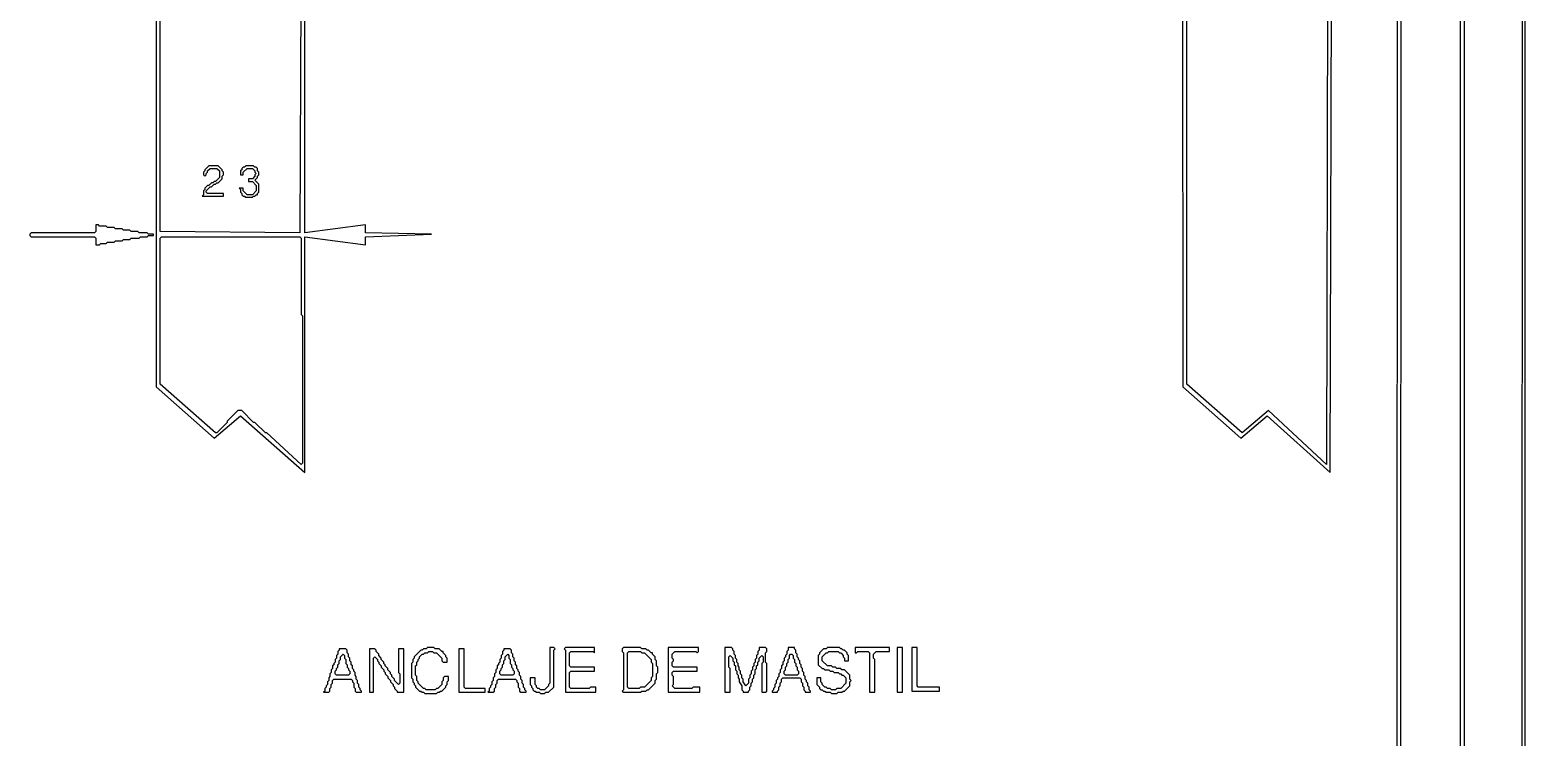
# Model space of a CAD drawing. Extents: x 17 to 323, y -435 to -5.
# Drawn here: x 209.1 to 322.7, y -162.9 to -109.2 of the extents above; entities that cross this region are included whole.
import ezdxf

# ---------------------------------------------------------------- set-up
doc = ezdxf.new("R2010")
doc.units = 0

msp = doc.modelspace()

# ---------------------------------------------------------------- linework, layer by layer
at = {"layer": 'CONTOURS'}
for p, q in [((322.5, -5.1), (322.4, -434.6)), ((322.7, -434.9), (322.7, -4.7)), ((317.8, -9.8), (317.7, -429.9)), ((318.1, -430.2), (318.1, -9.5)), ((313, -14.6), (312.9, -375)), ((313.2, -425.6), (313.3, -14.3)), ((218.7, -41.5), (218.7, -136.3)), ((219, -124.5), (219, -44.1)), ((297, -136.1), (297, -44)), ((296.6, -52.5), (296.7, -136.3)), ((229.7, -104.3), (229.6, -124.6)), ((230, -124.6), (230, -104.3)), ((307.7, -104.3), (307.6, -142.2)), ((307.9, -142.8), (308, -104.3)), ((222.4, -119.9), (222.3, -120)), ((222.3, -120), (222.3, -120.2)), ((222.3, -120.2), (222.4, -120.3)), ((222.7, -119.5), (222.4, -119.8)), ((222.4, -119.8), (222.4, -119.9)), ((222.4, -120.3), (222.5, -120.2)), ((222.5, -120.1), (222.6, -120)), ((222.5, -120.2), (222.5, -120.1)), ((222.6, -119.9), (222.8, -119.7)), ((222.6, -120), (222.6, -119.9)), ((223.4, -119.5), (222.7, -119.5)), ((222.8, -119.7), (223.3, -119.7)), ((223.5, -120.4), (223.2, -120.7)), ((223.3, -119.7), (223.5, -119.9)), ((223.7, -119.8), (223.4, -119.5)), ((223.5, -119.9), (223.5, -120.4)), ((223.7, -119.9), (223.7, -119.8)), ((223.8, -120), (223.7, -119.9)), ((223.7, -120.3), (223.8, -120.2)), ((223.7, -120.5), (223.7, -120.3)), ((223.8, -120.2), (223.8, -120)), ((225.2, -119.8), (225.1, -119.9)), ((225.1, -119.9), (225.1, -120.2)), ((225.1, -120.2), (225.3, -120.2)), ((225.3, -119.6), (225.2, -119.7)), ((225.2, -119.7), (225.2, -119.8)), ((225.4, -119.6), (225.3, -119.6)), ((225.3, -120), (225.6, -119.7)), ((225.3, -120.2), (225.3, -120)), ((225.5, -119.5), (225.4, -119.6)), ((226.1, -119.5), (225.5, -119.5)), ((225.6, -119.7), (226, -119.7)), ((226, -119.7), (226.2, -119.9)), ((226.2, -120.3), (226, -120.5)), ((226.2, -119.6), (226.1, -119.5)), ((226.3, -119.6), (226.2, -119.6)), ((226.2, -119.9), (226.2, -120)), ((226.2, -120), (226.3, -120.1)), ((226.3, -120.1), (226.2, -120.2)), ((226.2, -120.2), (226.2, -120.3)), ((226.2, -120.6), (226.4, -120.4)), ((226.4, -119.7), (226.3, -119.6)), ((226.4, -119.9), (226.4, -119.7)), ((226.5, -120), (226.4, -119.9)), ((226.4, -120.3), (226.5, -120.2)), ((226.4, -120.4), (226.4, -120.3)), ((226.5, -120.2), (226.5, -120)), ((222.4, -121.3), (222.3, -121.4)), ((222.3, -121.4), (222.3, -121.7)), ((222.6, -121), (222.4, -121.2)), ((222.4, -121.2), (222.4, -121.3)), ((222.5, -121.4), (222.8, -121.1)), ((222.5, -121.5), (222.5, -121.4)), ((222.6, -121.6), (222.5, -121.5)), ((222.7, -121), (222.6, -121)), ((222.9, -120.8), (222.7, -121)), ((222.8, -121.1), (222.9, -121.1)), ((223, -120.8), (222.9, -120.8)), ((222.9, -121.1), (223.1, -120.9)), ((223.1, -120.7), (223, -120.8)), ((223.2, -120.7), (223.1, -120.7)), ((223.1, -120.9), (223.2, -120.9)), ((223.2, -120.9), (223.3, -120.8)), ((223.3, -120.8), (223.4, -120.8)), ((223.4, -120.8), (223.7, -120.5)), ((225.3, -121.2), (225, -121.2)), ((225, -121.2), (225.1, -121.3)), ((225.1, -121.3), (225.1, -121.5)), ((225.1, -121.5), (225.2, -121.6)), ((225.3, -121.4), (225.3, -121.2)), ((225.6, -121.7), (225.3, -121.4)), ((226, -120.5), (225.7, -120.5)), ((225.7, -120.5), (225.7, -120.7)), ((225.7, -120.7), (226, -120.7)), ((226, -120.7), (226.3, -121)), ((226.3, -121.4), (226, -121.7)), ((226.5, -120.9), (226.2, -120.6)), ((226.3, -121), (226.3, -121.4)), ((226.4, -121.6), (226.5, -121.5)), ((226.5, -121.5), (226.5, -120.9)), ((222.3, -121.7), (222.2, -121.8)), ((222.2, -121.8), (223.8, -121.8)), ((223.8, -121.6), (222.6, -121.6)), ((223.8, -121.8), (223.8, -121.6)), ((225.2, -121.6), (225.2, -121.7)), ((225.2, -121.7), (225.3, -121.8)), ((225.3, -121.8), (225.4, -121.8)), ((225.4, -121.8), (225.5, -121.9)), ((225.5, -121.9), (226, -121.9)), ((226, -121.7), (225.6, -121.7)), ((226, -121.9), (226.1, -121.8)), ((226.1, -121.8), (226.2, -121.8)), ((226.2, -121.8), (226.3, -121.7)), ((226.3, -121.7), (226.4, -121.7)), ((226.4, -121.7), (226.4, -121.6)), ((209.2, -124.6), (209.1, -124.7)), ((209.1, -124.7), (209.1, -124.8)), ((209.1, -124.8), (209.2, -124.9)), ((214, -124.6), (209.2, -124.6)), ((209.2, -124.9), (214, -124.9)), ((214.1, -124.5), (214, -124.6)), ((214, -124.9), (214.1, -125)), ((214.3, -124), (214.1, -124)), ((214.1, -124), (214.1, -124.5)), ((214.4, -124.1), (214.3, -124)), ((214.9, -124.1), (214.4, -124.1)), ((215, -124.2), (214.9, -124.1)), ((215.5, -124.2), (215, -124.2)), ((215.6, -124.3), (215.5, -124.2)), ((216.1, -124.3), (215.6, -124.3)), ((216.2, -124.4), (216.1, -124.3)), ((216.7, -124.4), (216.2, -124.4)), ((216.8, -124.5), (216.7, -124.4)), ((217.3, -124.5), (216.8, -124.5)), ((217.4, -124.6), (217.3, -124.5)), ((218, -124.6), (217.4, -124.6)), ((217.4, -125), (217.5, -124.9)), ((217.5, -124.9), (218, -124.9)), ((218.1, -124.7), (218, -124.6)), ((218, -124.9), (218.1, -124.8)), ((218.5, -124.7), (218.1, -124.7)), ((218.1, -124.8), (218.5, -124.8)), ((218.5, -124.8), (218.5, -124.7)), ((229.6, -124.6), (219, -124.5)), ((219, -125), (219.1, -124.9)), ((219.1, -124.9), (229.6, -124.9)), ((229.6, -124.9), (229.7, -125)), ((234.6, -124), (230, -124.6)), ((230, -142.8), (230, -124.9)), ((230, -124.9), (234.6, -125.5)), ((234.6, -124.6), (234.6, -124)), ((239.6, -124.7), (234.6, -124.6)), ((234.6, -124.9), (239.6, -124.7)), ((234.6, -125.5), (234.6, -124.9)), ((214.1, -125), (214.1, -125.5)), ((214.1, -125.5), (214.4, -125.5)), ((214.4, -125.5), (214.5, -125.4)), ((214.5, -125.4), (214.9, -125.4)), ((214.9, -125.4), (215, -125.3)), ((215, -125.3), (215.5, -125.3)), ((215.5, -125.3), (215.6, -125.2)), ((215.6, -125.2), (216.1, -125.2)), ((216.1, -125.2), (216.2, -125.1)), ((216.2, -125.1), (216.7, -125.1)), ((216.7, -125.1), (216.8, -125)), ((216.8, -125), (217.4, -125)), ((219, -136.1), (219, -125)), ((229.7, -125), (229.7, -130.8)), ((229.7, -130.8), (229.8, -130.9)), ((229.8, -130.9), (229.8, -142.1)), ((218.7, -136.3), (223.1, -140.2)), ((223.2, -139.8), (219, -136.1)), ((296.7, -136.3), (301.1, -140.2)), ((301.2, -139.8), (297, -136.1)), ((223.1, -140.2), (225.1, -138.5)), ((224.9, -138.1), (224.1, -138.9)), ((225.2, -138.1), (224.9, -138.1)), ((225.1, -138.5), (230, -142.8)), ((226.1, -139), (225.2, -138.1)), ((301.1, -140.2), (303.1, -138.5)), ((303.2, -138.1), (301.2, -139.8)), ((303.1, -138.5), (307.9, -142.8)), ((307.6, -142.2), (303.2, -138.1)), ((224.1, -139), (223.3, -139.8)), ((224.1, -138.9), (224.1, -139)), ((226.2, -139), (226.1, -139)), ((227, -139.8), (226.2, -139)), ((223.3, -139.8), (223.2, -139.8)), ((227.1, -139.8), (227, -139.8)), ((229.7, -142.2), (227.1, -139.8)), ((229.8, -142.1), (229.7, -142.2)), ((232.5, -156.6), (232.4, -156.7)), ((232.4, -156.7), (232.4, -156.9)), ((232.6, -156.3), (232.5, -156.4)), ((232.5, -156.4), (232.5, -156.6)), ((232.6, -156.2), (232.6, -156.3)), ((233.1, -156.2), (232.6, -156.2)), ((232.7, -156.8), (232.9, -156.6)), ((232.9, -156.6), (233, -156.7)), ((233, -156.7), (233, -156.9)), ((233.2, -156.3), (233.1, -156.2)), ((233.2, -156.5), (233.2, -156.3)), ((233.3, -156.6), (233.2, -156.5)), ((233.3, -156.8), (233.3, -156.6)), ((234.9, -156.2), (234.9, -159.5)), ((235.3, -156.2), (234.9, -156.2)), ((235.4, -156.3), (235.3, -156.2)), ((235.4, -156.4), (235.4, -156.3)), ((235.6, -156.6), (235.4, -156.4)), ((235.6, -156.7), (235.6, -156.6)), ((235.8, -156.9), (235.6, -156.7)), ((237.5, -156.2), (237.1, -156.2)), ((237.1, -156.2), (237.1, -158)), ((237.5, -159.5), (237.5, -156.2)), ((238.8, -156.3), (238.3, -156.8)), ((238.7, -156.8), (238.9, -156.6)), ((238.9, -156.3), (238.8, -156.3)), ((239, -156.2), (238.9, -156.3)), ((238.9, -156.6), (239, -156.6)), ((239.2, -156.2), (239, -156.2)), ((239, -156.6), (239.1, -156.5)), ((239.1, -156.5), (239.3, -156.5)), ((239.3, -156.1), (239.2, -156.2)), ((239.8, -156.1), (239.3, -156.1)), ((239.3, -156.5), (239.4, -156.4)), ((239.4, -156.4), (239.7, -156.4)), ((239.7, -156.4), (239.8, -156.5)), ((239.9, -156.2), (239.8, -156.1)), ((239.8, -156.5), (240, -156.5)), ((240.2, -156.2), (239.9, -156.2)), ((240, -156.5), (240.4, -156.9)), ((240.4, -156.4), (240.2, -156.2)), ((240.5, -156.4), (240.4, -156.4)), ((240.5, -156.5), (240.5, -156.4)), ((240.7, -156.7), (240.5, -156.5)), ((240.7, -156.8), (240.7, -156.7)), ((241.7, -156.2), (241.7, -159.5)), ((242.1, -156.2), (241.7, -156.2)), ((242.1, -159.1), (242.1, -156.2)), ((245, -156.6), (244.9, -156.7)), ((244.9, -156.7), (244.9, -156.9)), ((245.1, -156.3), (245, -156.4)), ((245, -156.4), (245, -156.6)), ((245.1, -156.2), (245.1, -156.3)), ((245.6, -156.2), (245.1, -156.2)), ((245.2, -156.8), (245.4, -156.6)), ((245.4, -156.6), (245.5, -156.7)), ((245.5, -156.7), (245.5, -156.9)), ((245.7, -156.3), (245.6, -156.2)), ((245.7, -156.5), (245.7, -156.3)), ((245.8, -156.6), (245.7, -156.5)), ((245.8, -156.8), (245.8, -156.6)), ((248.9, -156.1), (248.6, -156.1)), ((248.6, -156.1), (248.6, -158.8)), ((249, -156.2), (248.9, -156.1)), ((248.9, -156.3), (249, -156.2)), ((248.9, -159.1), (248.9, -156.3)), ((249.8, -156.1), (249.7, -156.2)), ((249.7, -156.2), (249.8, -156.3)), ((252, -156.1), (249.8, -156.1)), ((249.8, -156.3), (249.8, -159.5)), ((250.1, -156.5), (250.2, -156.4)), ((250.1, -157.5), (250.1, -156.5)), ((250.2, -156.4), (251.9, -156.4)), ((251.9, -156.4), (252, -156.5)), ((252, -156.5), (252, -156.1)), ((254.2, -156.1), (254.1, -156.2)), ((254.1, -156.2), (254.1, -156.4)), ((254.1, -156.4), (254.2, -156.5)), ((255.5, -156.1), (254.2, -156.1)), ((254.2, -156.5), (254.2, -159.3)), ((254.5, -156.5), (254.6, -156.4)), ((254.5, -159.1), (254.5, -156.5)), ((254.6, -156.4), (255.5, -156.4)), ((255.6, -156.2), (255.5, -156.1)), ((255.5, -156.4), (255.6, -156.5)), ((255.9, -156.2), (255.6, -156.2)), ((255.6, -156.5), (255.8, -156.5)), ((255.8, -156.5), (256.3, -157)), ((256, -156.3), (255.9, -156.2)), ((256.1, -156.3), (256, -156.3)), ((256.3, -156.5), (256.1, -156.3)), ((256.4, -156.5), (256.3, -156.5)), ((256.4, -156.6), (256.4, -156.5)), ((256.6, -156.8), (256.4, -156.6)), ((257.6, -156.1), (257.6, -159.5)), ((259.9, -156.1), (257.6, -156.1)), ((257.9, -156.6), (258.1, -156.4)), ((257.9, -156.9), (257.9, -156.6)), ((258.1, -156.4), (259.7, -156.4)), ((259.7, -156.4), (259.8, -156.5)), ((259.8, -156.5), (259.9, -156.4)), ((259.9, -156.4), (259.9, -156.1)), ((261.9, -156.1), (261.9, -159.5)), ((262.4, -156.1), (261.9, -156.1)), ((262.2, -156.8), (262.3, -156.7)), ((262.3, -156.7), (262.5, -156.9)), ((262.5, -156.2), (262.4, -156.1)), ((262.5, -156.3), (262.5, -156.2)), ((262.6, -156.4), (262.5, -156.3)), ((262.6, -156.6), (262.6, -156.4)), ((262.7, -156.7), (262.6, -156.6)), ((262.7, -156.9), (262.7, -156.7)), ((264.4, -156.6), (264.3, -156.7)), ((264.3, -156.7), (264.3, -156.9)), ((264.5, -156.3), (264.4, -156.4)), ((264.4, -156.4), (264.4, -156.6)), ((265, -156.1), (264.5, -156.1)), ((264.5, -156.1), (264.5, -156.3)), ((264.5, -156.9), (264.7, -156.7)), ((264.7, -156.7), (264.8, -156.8)), ((265.1, -156.2), (265, -156.1)), ((265, -156.5), (265.1, -156.4)), ((265, -157.2), (265, -156.5)), ((265.1, -156.4), (265.1, -156.2)), ((266.6, -156.6), (266.5, -156.7)), ((266.5, -156.7), (266.5, -156.8)), ((266.7, -156.3), (266.6, -156.4)), ((266.6, -156.4), (266.6, -156.6)), ((266.7, -156.1), (266.7, -156.3)), ((267.2, -156.1), (266.7, -156.1)), ((266.8, -156.7), (266.9, -156.6)), ((266.8, -156.9), (266.8, -156.7)), ((266.9, -156.6), (267, -156.6)), ((267, -156.6), (267.1, -156.7)), ((267.1, -156.7), (267.1, -156.9)), ((267.2, -156.2), (267.2, -156.1)), ((267.3, -156.3), (267.2, -156.2)), ((267.3, -156.5), (267.3, -156.3)), ((267.4, -156.6), (267.3, -156.5)), ((267.4, -156.8), (267.4, -156.6)), ((269.1, -156.6), (269, -156.7)), ((269, -156.7), (269, -157.4)), ((269.4, -156.2), (269.1, -156.5)), ((269.1, -156.5), (269.1, -156.6)), ((269.3, -156.8), (269.6, -156.5)), ((269.6, -156.2), (269.4, -156.2)), ((269.7, -156.1), (269.6, -156.2)), ((269.6, -156.5), (269.7, -156.5)), ((270.6, -156.1), (269.7, -156.1)), ((269.7, -156.5), (269.8, -156.4)), ((269.8, -156.4), (270.5, -156.4)), ((270.5, -156.4), (270.6, -156.5)), ((270.7, -156.2), (270.6, -156.1)), ((270.6, -156.5), (270.7, -156.5)), ((270.8, -156.2), (270.7, -156.2)), ((270.7, -156.5), (270.9, -156.7)), ((270.9, -156.3), (270.8, -156.2)), ((271, -156.3), (270.9, -156.3)), ((270.9, -156.7), (270.9, -156.8)), ((271.2, -156.5), (271, -156.3)), ((271.2, -156.6), (271.2, -156.5)), ((271.3, -156.7), (271.2, -156.6)), ((271.3, -157.1), (271.3, -156.7)), ((271.8, -156.1), (271.8, -156.5)), ((274.4, -156.1), (271.8, -156.1)), ((271.8, -156.5), (271.9, -156.5)), ((271.9, -156.5), (272, -156.4)), ((272, -156.4), (272.8, -156.4)), ((272.8, -156.4), (272.9, -156.5)), ((272.9, -156.5), (272.9, -159.5)), ((273.2, -156.6), (273.4, -156.4)), ((273.2, -156.9), (273.2, -156.6)), ((273.4, -156.4), (274.4, -156.4)), ((274.4, -156.4), (274.4, -156.1)), ((275, -156.1), (275, -159.5)), ((275.4, -156.1), (275, -156.1)), ((275.4, -159.5), (275.4, -156.1)), ((276.1, -156.1), (276.1, -159.4)), ((276.5, -156.1), (276.1, -156.1)), ((276.5, -159), (276.5, -156.1)), ((232.1, -157.7), (232, -157.8)), ((232, -157.8), (232, -158)), ((232.2, -157.4), (232.1, -157.5)), ((232.1, -157.5), (232.1, -157.7)), ((232.3, -157.2), (232.2, -157.3)), ((232.2, -157.3), (232.2, -157.4)), ((232.4, -156.9), (232.3, -157)), ((232.3, -157), (232.3, -157.2)), ((232.3, -157.9), (232.4, -157.8)), ((232.3, -158.1), (232.3, -157.9)), ((232.4, -157.7), (232.5, -157.6)), ((232.4, -157.8), (232.4, -157.7)), ((232.5, -157.4), (232.6, -157.3)), ((232.5, -157.6), (232.5, -157.4)), ((232.6, -157.1), (232.7, -157)), ((232.6, -157.3), (232.6, -157.1)), ((232.7, -157), (232.7, -156.8)), ((233, -156.9), (233.1, -157)), ((233.1, -157), (233.1, -157.3)), ((233.1, -157.3), (233.2, -157.4)), ((233.2, -157.4), (233.2, -157.6)), ((233.2, -157.6), (233.3, -157.7)), ((233.4, -156.9), (233.3, -156.8)), ((233.3, -157.7), (233.3, -157.8)), ((233.3, -157.8), (233.4, -157.9)), ((233.4, -157.1), (233.4, -156.9)), ((233.5, -157.2), (233.4, -157.1)), ((233.4, -157.9), (233.4, -158.1)), ((233.5, -157.4), (233.5, -157.2)), ((233.6, -157.5), (233.5, -157.4)), ((233.6, -157.7), (233.6, -157.5)), ((233.7, -157.8), (233.6, -157.7)), ((233.7, -157.9), (233.7, -157.8)), ((233.8, -158), (233.7, -157.9)), ((235.2, -156.9), (235.3, -156.8)), ((235.2, -159.5), (235.2, -156.9)), ((235.3, -156.8), (235.5, -157)), ((235.5, -157), (235.5, -157.1)), ((235.5, -157.1), (235.6, -157.2)), ((235.6, -157.2), (235.6, -157.3)), ((235.6, -157.3), (235.8, -157.5)), ((235.8, -157), (235.8, -156.9)), ((236, -157.2), (235.8, -157)), ((235.8, -157.5), (235.8, -157.6)), ((235.8, -157.6), (236, -157.8)), ((236, -157.3), (236, -157.2)), ((236.1, -157.4), (236, -157.3)), ((236, -157.8), (236, -157.9)), ((236, -157.9), (236.1, -158)), ((236.1, -157.5), (236.1, -157.4)), ((236.3, -157.7), (236.1, -157.5)), ((236.3, -157.8), (236.3, -157.7)), ((236.5, -158), (236.3, -157.8)), ((238.2, -157.2), (238.1, -157.3)), ((238.1, -157.3), (238.1, -158.4)), ((238.3, -156.9), (238.2, -157)), ((238.2, -157), (238.2, -157.2)), ((238.3, -156.8), (238.3, -156.9)), ((238.4, -157.5), (238.5, -157.4)), ((238.4, -158.2), (238.4, -157.5)), ((238.5, -157.2), (238.6, -157.1)), ((238.5, -157.4), (238.5, -157.2)), ((238.6, -157), (238.7, -156.9)), ((238.6, -157.1), (238.6, -157)), ((238.7, -156.9), (238.7, -156.8)), ((240.4, -156.9), (240.4, -157.1)), ((240.4, -157.1), (240.5, -157.2)), ((240.5, -157.2), (240.8, -157.2)), ((240.8, -156.9), (240.7, -156.8)), ((240.8, -157.2), (240.8, -156.9)), ((244.6, -157.7), (244.5, -157.8)), ((244.5, -157.8), (244.5, -158)), ((244.7, -157.4), (244.6, -157.5)), ((244.6, -157.5), (244.6, -157.7)), ((244.8, -157.2), (244.7, -157.3)), ((244.7, -157.3), (244.7, -157.4)), ((244.9, -156.9), (244.8, -157)), ((244.8, -157), (244.8, -157.2)), ((244.8, -157.9), (244.9, -157.8)), ((244.8, -158.1), (244.8, -157.9)), ((244.9, -157.7), (245, -157.6)), ((244.9, -157.8), (244.9, -157.7)), ((245, -157.4), (245.1, -157.3)), ((245, -157.6), (245, -157.4)), ((245.1, -157.1), (245.2, -157)), ((245.1, -157.3), (245.1, -157.1)), ((245.2, -157), (245.2, -156.8)), ((245.5, -156.9), (245.6, -157)), ((245.6, -157), (245.6, -157.3)), ((245.6, -157.3), (245.7, -157.4)), ((245.7, -157.4), (245.7, -157.6)), ((245.7, -157.6), (245.8, -157.7)), ((245.9, -156.9), (245.8, -156.8)), ((245.8, -157.7), (245.8, -157.8)), ((245.8, -157.8), (245.9, -157.9)), ((245.9, -157.1), (245.9, -156.9)), ((246, -157.2), (245.9, -157.1)), ((245.9, -157.9), (245.9, -158.1)), ((246, -157.4), (246, -157.2)), ((246.1, -157.5), (246, -157.4)), ((246.1, -157.7), (246.1, -157.5)), ((246.2, -157.8), (246.1, -157.7)), ((246.2, -157.9), (246.2, -157.8)), ((246.3, -158), (246.2, -157.9)), ((250.2, -157.6), (250.1, -157.5)), ((250.1, -158), (250.2, -157.9)), ((252, -157.6), (250.2, -157.6)), ((250.2, -157.9), (252, -157.9)), ((252, -157.9), (252, -157.6)), ((256.3, -157), (256.3, -157.2)), ((256.3, -157.2), (256.4, -157.3)), ((256.4, -157.3), (256.4, -158.3)), ((256.6, -157), (256.6, -156.8)), ((256.7, -157.1), (256.6, -157)), ((256.7, -157.5), (256.7, -157.1)), ((256.8, -157.6), (256.7, -157.5)), ((256.8, -158), (256.8, -157.6)), ((258, -157), (257.9, -156.9)), ((257.9, -157.2), (258, -157.1)), ((257.9, -157.5), (257.9, -157.2)), ((258, -157.6), (257.9, -157.5)), ((257.9, -158), (258, -157.9)), ((258, -157.1), (258, -157)), ((259.8, -157.6), (258, -157.6)), ((258, -157.9), (259.8, -157.9)), ((259.8, -157.9), (259.8, -157.6)), ((262.2, -157.6), (262.2, -156.8)), ((262.3, -157.7), (262.2, -157.6)), ((262.3, -159.5), (262.3, -157.7)), ((262.5, -156.9), (262.5, -157.1)), ((262.5, -157.1), (262.6, -157.2)), ((262.6, -157.2), (262.6, -157.4)), ((262.6, -157.4), (262.7, -157.5)), ((262.8, -157), (262.7, -156.9)), ((262.7, -157.5), (262.7, -157.8)), ((262.7, -157.8), (262.8, -157.9)), ((262.8, -157.2), (262.8, -157)), ((262.9, -157.3), (262.8, -157.2)), ((262.8, -157.9), (262.8, -158.1)), ((262.9, -157.5), (262.9, -157.3)), ((263, -157.6), (262.9, -157.5)), ((263, -157.8), (263, -157.6)), ((263.1, -157.9), (263, -157.8)), ((263.1, -158.1), (263.1, -157.9)), ((264, -157.8), (263.9, -157.9)), ((263.9, -157.9), (263.9, -158.1)), ((264.1, -157.5), (264, -157.6)), ((264, -157.6), (264, -157.8)), ((264.2, -157.2), (264.1, -157.3)), ((264.1, -157.3), (264.1, -157.5)), ((264.3, -156.9), (264.2, -157)), ((264.2, -157), (264.2, -157.2)), ((264.2, -157.8), (264.3, -157.7)), ((264.2, -158.1), (264.2, -157.8)), ((264.3, -157.5), (264.4, -157.4)), ((264.3, -157.7), (264.3, -157.5)), ((264.4, -157.2), (264.5, -157.1)), ((264.4, -157.4), (264.4, -157.2)), ((264.5, -157.1), (264.5, -156.9)), ((264.8, -157.2), (264.7, -157.3)), ((264.7, -157.3), (264.7, -159.5)), ((264.8, -156.8), (264.8, -157.2)), ((265.1, -157.3), (265, -157.2)), ((265.1, -159.4), (265.1, -157.3)), ((266.2, -157.7), (266.1, -157.8)), ((266.1, -157.8), (266.1, -158)), ((266.3, -157.4), (266.2, -157.5)), ((266.2, -157.5), (266.2, -157.7)), ((266.4, -157.1), (266.3, -157.2)), ((266.3, -157.2), (266.3, -157.4)), ((266.5, -156.8), (266.4, -156.9)), ((266.4, -156.9), (266.4, -157.1)), ((266.4, -157.9), (266.5, -157.8)), ((266.4, -158.1), (266.4, -157.9)), ((266.5, -157.6), (266.6, -157.5)), ((266.5, -157.8), (266.5, -157.6)), ((266.6, -157.3), (266.7, -157.2)), ((266.6, -157.5), (266.6, -157.3)), ((266.7, -157), (266.8, -156.9)), ((266.7, -157.2), (266.7, -157)), ((267.1, -156.9), (267.2, -157)), ((267.2, -157), (267.2, -157.2)), ((267.2, -157.2), (267.3, -157.3)), ((267.3, -157.3), (267.3, -157.5)), ((267.3, -157.5), (267.4, -157.6)), ((267.5, -156.9), (267.4, -156.8)), ((267.4, -157.6), (267.4, -157.8)), ((267.4, -157.8), (267.5, -157.9)), ((267.5, -157), (267.5, -156.9)), ((267.6, -157.1), (267.5, -157)), ((267.5, -157.9), (267.5, -158.1)), ((267.6, -157.3), (267.6, -157.1)), ((267.7, -157.4), (267.6, -157.3)), ((267.7, -157.6), (267.7, -157.4)), ((267.8, -157.7), (267.7, -157.6)), ((267.8, -157.9), (267.8, -157.7)), ((267.9, -158), (267.8, -157.9)), ((269, -157.4), (269.3, -157.7)), ((269.3, -157.1), (269.3, -156.8)), ((269.7, -157.5), (269.3, -157.1)), ((269.3, -157.7), (269.4, -157.7)), ((269.4, -157.7), (269.5, -157.8)), ((269.5, -157.8), (269.8, -157.8)), ((270, -157.5), (269.7, -157.5)), ((269.8, -157.8), (269.9, -157.9)), ((269.9, -157.9), (270.1, -157.9)), ((270.1, -157.6), (270, -157.5)), ((270.3, -157.6), (270.1, -157.6)), ((270.1, -157.9), (270.2, -158)), ((270.4, -157.7), (270.3, -157.6)), ((270.7, -157.7), (270.4, -157.7)), ((270.8, -157.8), (270.7, -157.7)), ((271, -157.8), (270.8, -157.8)), ((270.9, -156.8), (271, -156.9)), ((271, -156.9), (271, -157.1)), ((271, -157.1), (271.3, -157.1)), ((271.4, -158.2), (271, -157.8)), ((273.3, -157), (273.2, -156.9)), ((273.3, -159.5), (273.3, -157)), ((231.7, -158.9), (231.6, -159)), ((231.6, -159), (231.6, -159.1)), ((231.8, -158.6), (231.7, -158.7)), ((231.7, -158.7), (231.7, -158.9)), ((231.9, -158.3), (231.8, -158.4)), ((231.8, -158.4), (231.8, -158.6)), ((232, -158), (231.9, -158.1)), ((231.9, -158.1), (231.9, -158.3)), ((232, -158.9), (232.1, -158.8)), ((232, -159.1), (232, -158.9)), ((232.1, -158.6), (232.2, -158.5)), ((232.1, -158.8), (232.1, -158.6)), ((232.2, -158.5), (233.5, -158.5)), ((232.4, -158.2), (232.3, -158.1)), ((233.3, -158.2), (232.4, -158.2)), ((233.4, -158.1), (233.3, -158.2)), ((233.5, -158.5), (233.6, -158.6)), ((233.6, -158.6), (233.6, -158.7)), ((233.6, -158.7), (233.7, -158.8)), ((233.7, -158.8), (233.7, -159.1)), ((233.8, -158.2), (233.8, -158)), ((233.9, -158.3), (233.8, -158.2)), ((233.9, -158.5), (233.9, -158.3)), ((234, -158.6), (233.9, -158.5)), ((234, -158.8), (234, -158.6)), ((234.1, -158.9), (234, -158.8)), ((234.1, -159.1), (234.1, -158.9)), ((236.1, -158), (236.1, -158.1)), ((236.1, -158.1), (236.3, -158.3)), ((236.3, -158.3), (236.3, -158.4)), ((236.3, -158.4), (236.5, -158.6)), ((236.5, -158.1), (236.5, -158)), ((236.6, -158.2), (236.5, -158.1)), ((236.5, -158.6), (236.5, -158.7)), ((236.5, -158.7), (236.7, -158.9)), ((236.6, -158.3), (236.6, -158.2)), ((236.8, -158.5), (236.6, -158.3)), ((236.7, -158.9), (236.7, -159)), ((236.7, -159), (236.8, -159.1)), ((236.8, -158.6), (236.8, -158.5)), ((237.1, -158.9), (236.8, -158.6)), ((237.1, -158), (237.2, -158.1)), ((237.2, -158.8), (237.1, -158.9)), ((237.2, -158.1), (237.2, -158.8)), ((238.1, -158.4), (238.2, -158.5)), ((238.2, -158.5), (238.2, -158.7)), ((238.2, -158.7), (238.3, -158.8)), ((238.3, -158.8), (238.3, -158.9)), ((238.3, -158.9), (238.4, -159)), ((238.5, -158.3), (238.4, -158.2)), ((238.4, -159), (238.4, -159.1)), ((238.5, -158.6), (238.5, -158.3)), ((238.6, -158.7), (238.5, -158.6)), ((238.6, -158.8), (238.6, -158.7)), ((239, -159.2), (238.6, -158.8)), ((240.4, -158.9), (240.1, -159.2)), ((240.5, -158.6), (240.4, -158.7)), ((240.4, -158.7), (240.4, -158.9)), ((240.6, -158.3), (240.5, -158.4)), ((240.5, -158.4), (240.5, -158.6)), ((240.9, -158.3), (240.6, -158.3)), ((240.7, -159), (240.8, -158.9)), ((240.7, -159.1), (240.7, -159)), ((240.8, -158.7), (240.9, -158.6)), ((240.8, -158.9), (240.8, -158.7)), ((240.9, -158.6), (240.9, -158.3)), ((244.2, -158.9), (244.1, -159)), ((244.1, -159), (244.1, -159.1)), ((244.3, -158.6), (244.2, -158.7)), ((244.2, -158.7), (244.2, -158.9)), ((244.4, -158.3), (244.3, -158.4)), ((244.3, -158.4), (244.3, -158.6)), ((244.5, -158), (244.4, -158.1)), ((244.4, -158.1), (244.4, -158.3)), ((244.5, -158.9), (244.6, -158.8)), ((244.5, -159.1), (244.5, -158.9)), ((244.6, -158.6), (244.7, -158.5)), ((244.6, -158.8), (244.6, -158.6)), ((244.7, -158.5), (246, -158.5)), ((244.9, -158.2), (244.8, -158.1)), ((245.8, -158.2), (244.9, -158.2)), ((245.9, -158.1), (245.8, -158.2)), ((246, -158.5), (246.1, -158.6)), ((246.1, -158.6), (246.1, -158.7)), ((246.1, -158.7), (246.2, -158.8)), ((246.2, -158.8), (246.2, -159.1)), ((246.3, -158.2), (246.3, -158)), ((246.4, -158.3), (246.3, -158.2)), ((246.4, -158.5), (246.4, -158.3)), ((246.5, -158.6), (246.4, -158.5)), ((246.5, -158.8), (246.5, -158.6)), ((246.6, -158.9), (246.5, -158.8)), ((246.6, -159.1), (246.6, -158.9)), ((247.5, -158.4), (247.1, -158.4)), ((247.1, -158.4), (247.1, -158.9)), ((247.1, -158.9), (247.2, -159)), ((247.2, -159), (247.2, -159.1)), ((247.5, -158.9), (247.5, -158.4)), ((247.6, -159), (247.5, -158.9)), ((247.6, -159.1), (247.6, -159)), ((248.5, -159), (248.2, -159.3)), ((248.6, -158.8), (248.5, -158.9)), ((248.5, -158.9), (248.5, -159)), ((250.1, -159.1), (250.1, -158)), ((256.3, -158.6), (255.8, -159.1)), ((256.1, -159.3), (256.6, -158.8)), ((256.4, -158.3), (256.3, -158.4)), ((256.3, -158.4), (256.3, -158.6)), ((256.6, -158.6), (256.7, -158.5)), ((256.6, -158.8), (256.6, -158.6)), ((256.7, -158.1), (256.8, -158)), ((256.7, -158.5), (256.7, -158.1)), ((257.9, -158.2), (257.9, -158)), ((258, -158.3), (257.9, -158.2)), ((257.9, -159), (258, -158.9)), ((258.1, -159.2), (257.9, -159)), ((258, -158.9), (258, -158.3)), ((262.8, -158.1), (262.9, -158.2)), ((262.9, -158.2), (262.9, -158.4)), ((262.9, -158.4), (263, -158.5)), ((263, -158.5), (263, -158.7)), ((263, -158.7), (263.2, -159)), ((263.2, -158.2), (263.1, -158.1)), ((263.2, -158.4), (263.2, -158.2)), ((263.3, -158.5), (263.2, -158.4)), ((263.2, -159), (263.2, -159.3)), ((263.3, -158.7), (263.3, -158.5)), ((263.5, -159), (263.3, -158.7)), ((263.7, -158.8), (263.5, -159)), ((263.8, -158.4), (263.7, -158.5)), ((263.7, -158.5), (263.7, -158.8)), ((263.9, -158.1), (263.8, -158.2)), ((263.8, -158.2), (263.8, -158.4)), ((263.8, -159.1), (263.9, -159)), ((263.9, -158.8), (264, -158.7)), ((263.9, -159), (263.9, -158.8)), ((264, -158.5), (264.1, -158.4)), ((264, -158.7), (264, -158.5)), ((264.1, -158.2), (264.2, -158.1)), ((264.1, -158.4), (264.1, -158.2)), ((265.8, -158.8), (265.7, -158.9)), ((265.7, -158.9), (265.7, -159.1)), ((265.9, -158.5), (265.8, -158.6)), ((265.8, -158.6), (265.8, -158.8)), ((266, -158.3), (265.9, -158.4)), ((265.9, -158.4), (265.9, -158.5)), ((266.1, -158), (266, -158.1)), ((266, -158.1), (266, -158.3)), ((266, -159.1), (266.1, -159)), ((266.1, -158.8), (266.2, -158.7)), ((266.1, -159), (266.1, -158.8)), ((266.2, -158.5), (266.3, -158.4)), ((266.2, -158.7), (266.2, -158.5)), ((266.3, -158.4), (267.6, -158.4)), ((266.5, -158.2), (266.4, -158.1)), ((267.4, -158.2), (266.5, -158.2)), ((267.5, -158.1), (267.4, -158.2)), ((267.6, -158.4), (267.7, -158.5)), ((267.7, -158.5), (267.7, -158.7)), ((267.7, -158.7), (267.8, -158.8)), ((267.8, -158.8), (267.8, -159)), ((267.8, -159), (267.9, -159.1)), ((267.9, -158.2), (267.9, -158)), ((268, -158.3), (267.9, -158.2)), ((268, -158.5), (268, -158.3)), ((268.1, -158.6), (268, -158.5)), ((268.1, -158.7), (268.1, -158.6)), ((268.2, -158.8), (268.1, -158.7)), ((268.2, -159), (268.2, -158.8)), ((268.3, -159.1), (268.2, -159)), ((269.2, -158.4), (268.9, -158.4)), ((268.9, -158.4), (268.9, -158.9)), ((268.9, -158.9), (269.1, -159.1)), ((269.2, -158.7), (269.2, -158.4)), ((269.3, -158.8), (269.2, -158.7)), ((269.3, -158.9), (269.3, -158.8)), ((269.5, -159.1), (269.3, -158.9)), ((270.2, -158), (270.5, -158)), ((270.5, -158), (270.6, -158.1)), ((270.6, -158.1), (270.7, -158.1)), ((270.7, -158.1), (270.8, -158.2)), ((271.1, -158.8), (270.7, -159.2)), ((270.8, -158.2), (270.9, -158.2)), ((270.9, -158.2), (271.1, -158.4)), ((271, -159.4), (271.4, -159)), ((271.1, -158.4), (271.1, -158.8)), ((271.4, -158.5), (271.4, -158.2)), ((271.5, -158.6), (271.4, -158.5)), ((271.4, -158.7), (271.5, -158.6)), ((271.4, -159), (271.4, -158.7)), ((276.6, -159.1), (276.5, -159)), ((231.5, -159.4), (231.4, -159.5)), ((231.4, -159.5), (231.8, -159.5)), ((231.6, -159.1), (231.5, -159.2)), ((231.5, -159.2), (231.5, -159.4)), ((231.8, -159.5), (231.9, -159.4)), ((231.9, -159.2), (232, -159.1)), ((231.9, -159.4), (231.9, -159.2)), ((233.7, -159.1), (233.8, -159.2)), ((233.8, -159.2), (233.8, -159.4)), ((233.8, -159.4), (233.9, -159.5)), ((233.9, -159.5), (234.3, -159.5)), ((234.2, -159.2), (234.1, -159.1)), ((234.2, -159.3), (234.2, -159.2)), ((234.3, -159.4), (234.2, -159.3)), ((234.3, -159.5), (234.3, -159.4)), ((234.9, -159.5), (235.2, -159.5)), ((236.8, -159.1), (236.8, -159.2)), ((236.8, -159.2), (237, -159.4)), ((237, -159.4), (237, -159.5)), ((237, -159.5), (237.5, -159.5)), ((238.4, -159.1), (238.7, -159.4)), ((238.7, -159.4), (238.8, -159.4)), ((238.8, -159.4), (238.9, -159.5)), ((238.9, -159.5), (239, -159.5)), ((239.1, -159.2), (239, -159.2)), ((239, -159.5), (239.1, -159.6)), ((239.2, -159.3), (239.1, -159.2)), ((239.1, -159.6), (240, -159.6)), ((239.9, -159.3), (239.2, -159.3)), ((240, -159.2), (239.9, -159.3)), ((240.1, -159.2), (240, -159.2)), ((240, -159.6), (240.1, -159.5)), ((240.1, -159.5), (240.2, -159.5)), ((240.2, -159.5), (240.3, -159.4)), ((240.3, -159.4), (240.4, -159.4)), ((240.4, -159.4), (240.7, -159.1)), ((241.7, -159.5), (243.7, -159.5)), ((242.2, -159.2), (242.1, -159.1)), ((243.7, -159.2), (242.2, -159.2)), ((243.7, -159.5), (243.7, -159.2)), ((244, -159.4), (243.9, -159.5)), ((243.9, -159.5), (244.3, -159.5)), ((244.1, -159.1), (244, -159.2)), ((244, -159.2), (244, -159.4)), ((244.3, -159.5), (244.4, -159.4)), ((244.4, -159.2), (244.5, -159.1)), ((244.4, -159.4), (244.4, -159.2)), ((246.2, -159.1), (246.3, -159.2)), ((246.3, -159.2), (246.3, -159.4)), ((246.3, -159.4), (246.4, -159.5)), ((246.4, -159.5), (246.8, -159.5)), ((246.7, -159.2), (246.6, -159.1)), ((246.7, -159.3), (246.7, -159.2)), ((246.8, -159.4), (246.7, -159.3)), ((246.8, -159.5), (246.8, -159.4)), ((247.2, -159.1), (247.3, -159.2)), ((247.3, -159.2), (247.3, -159.3)), ((247.3, -159.3), (247.4, -159.4)), ((247.4, -159.4), (247.5, -159.4)), ((247.5, -159.4), (247.6, -159.5)), ((247.7, -159.2), (247.6, -159.1)), ((247.6, -159.5), (247.8, -159.5)), ((247.8, -159.2), (247.7, -159.2)), ((247.9, -159.3), (247.8, -159.2)), ((247.8, -159.5), (247.9, -159.6)), ((248.2, -159.3), (247.9, -159.3)), ((247.9, -159.6), (248.2, -159.6)), ((248.2, -159.6), (248.3, -159.5)), ((248.3, -159.5), (248.5, -159.5)), ((248.5, -159.5), (248.9, -159.1)), ((249.8, -159.5), (252.1, -159.5)), ((250.2, -159.2), (250.1, -159.1)), ((251.6, -159.2), (250.2, -159.2)), ((251.7, -159.1), (251.6, -159.2)), ((252.1, -159.1), (251.7, -159.1)), ((252.1, -159.5), (252.1, -159.1)), ((254.2, -159.3), (254.1, -159.4)), ((254.1, -159.4), (254.2, -159.5)), ((254.2, -159.5), (255.5, -159.5)), ((254.6, -159.2), (254.5, -159.1)), ((255.4, -159.2), (254.6, -159.2)), ((255.5, -159.1), (255.4, -159.2)), ((255.8, -159.1), (255.5, -159.1)), ((255.5, -159.5), (255.6, -159.4)), ((255.6, -159.4), (255.9, -159.4)), ((255.9, -159.4), (256, -159.3)), ((256, -159.3), (256.1, -159.3)), ((257.6, -159.5), (260, -159.5)), ((259.4, -159.2), (258.1, -159.2)), ((259.5, -159.1), (259.4, -159.2)), ((260, -159.1), (259.5, -159.1)), ((260, -159.5), (260, -159.1)), ((261.9, -159.5), (262.3, -159.5)), ((263.2, -159.3), (263.3, -159.4)), ((263.3, -159.4), (263.3, -159.5)), ((263.3, -159.5), (263.7, -159.5)), ((263.7, -159.4), (263.8, -159.3)), ((263.7, -159.5), (263.7, -159.4)), ((263.8, -159.3), (263.8, -159.1)), ((264.7, -159.5), (265, -159.5)), ((265, -159.5), (265.1, -159.4)), ((265.6, -159.3), (265.5, -159.4)), ((265.5, -159.4), (265.5, -159.5)), ((265.5, -159.5), (265.9, -159.5)), ((265.7, -159.1), (265.6, -159.2)), ((265.6, -159.2), (265.6, -159.3)), ((265.9, -159.4), (266, -159.3)), ((265.9, -159.5), (265.9, -159.4)), ((266, -159.3), (266, -159.1)), ((267.9, -159.1), (267.9, -159.3)), ((267.9, -159.3), (268, -159.4)), ((268, -159.4), (268, -159.5)), ((268, -159.5), (268.4, -159.5)), ((268.3, -159.3), (268.3, -159.1)), ((268.4, -159.4), (268.3, -159.3)), ((268.4, -159.5), (268.4, -159.4)), ((269.1, -159.1), (269.1, -159.2)), ((269.1, -159.2), (269.2, -159.3)), ((269.2, -159.3), (269.3, -159.3)), ((269.3, -159.3), (269.4, -159.4)), ((269.4, -159.4), (269.5, -159.4)), ((269.6, -159.1), (269.5, -159.1)), ((269.5, -159.4), (269.6, -159.5)), ((269.7, -159.2), (269.6, -159.1)), ((269.6, -159.5), (269.9, -159.5)), ((269.9, -159.2), (269.7, -159.2)), ((270, -159.3), (269.9, -159.2)), ((269.9, -159.5), (270, -159.6)), ((270.3, -159.3), (270, -159.3)), ((270, -159.6), (270.4, -159.6)), ((270.4, -159.2), (270.3, -159.3)), ((270.7, -159.2), (270.4, -159.2)), ((270.4, -159.6), (270.5, -159.5)), ((270.5, -159.5), (270.8, -159.5)), ((270.8, -159.5), (270.9, -159.4)), ((270.9, -159.4), (271, -159.4)), ((272.9, -159.5), (273.3, -159.5)), ((275, -159.5), (275.4, -159.5)), ((276.1, -159.4), (278.2, -159.4)), ((278.2, -159.1), (276.6, -159.1)), ((278.2, -159.4), (278.2, -159.1))]:
    msp.add_line(p, q, dxfattribs=at)

doc.saveas('drawing.dxf')
